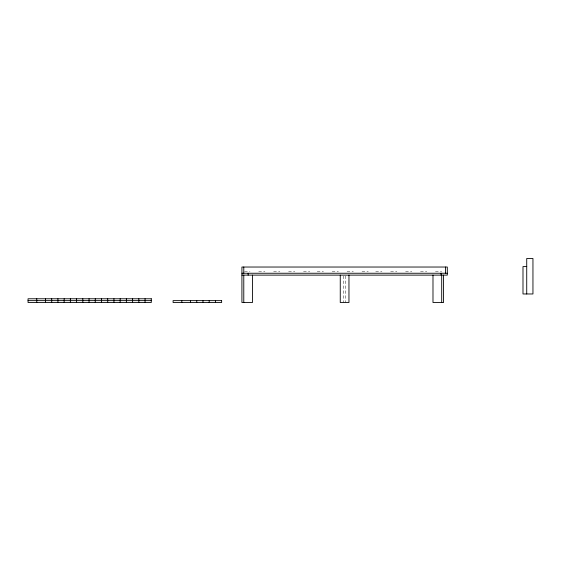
<?xml version="1.0" encoding="UTF-8"?>
<svg xmlns="http://www.w3.org/2000/svg" width="561" height="561" viewBox="0 0 561 561"><rect width="100%" height="100%" fill="white"/><g stroke="black" fill="none" stroke-linecap="round" stroke-linejoin="round"><path stroke-width="0.42" stroke-dasharray="2.81 2.1" d="M244.561 271.384L250.003 271.384M258.719 271.384L264.939 271.384M273.656 271.384L279.876 271.384M288.592 271.384L294.82 271.384M303.529 271.384L309.756 271.384M317.224 271.384L323.445 271.384M332.161 271.384L338.381 271.384M347.098 271.384L353.318 271.384M362.034 271.384L368.254 271.384M375.723 271.384L381.95 271.384M390.666 271.384L396.886 271.384M405.603 271.384L411.823 271.384M420.54 271.384L426.76 271.384M435.476 271.384L441.696 271.384M345.541 275.977L345.541 302.505M343.676 275.977L343.676 302.505"/><path stroke-width="0.84" d="M526.723 266.587L522.992 266.587L522.992 293.971L532.95 293.971L532.95 258.495L526.723 258.495L526.723 293.971M241.917 273.249L447.299 273.249M241.917 275.121L447.299 275.121L447.299 267.029L241.917 267.029L241.917 302.505L252.492 302.505L252.492 275.121M28.05 300.633L151.281 300.633M445.434 267.029L445.434 273.249M443.569 275.121L443.569 302.505L432.987 302.505L432.987 275.121M441.696 275.121L441.696 302.505M441.079 273.249L441.079 275.121M348.963 275.121L348.963 302.505L340.254 302.505L340.254 275.121M248.137 273.249L248.137 275.121M243.783 267.029L243.783 273.249M243.783 275.121L243.783 302.505M215.417 300.633L215.417 302.505M209.197 300.633L209.197 302.505M202.97 300.633L202.97 302.505M196.75 300.633L196.75 302.505M190.523 300.633L190.523 302.505M181.806 300.633L181.806 302.505M145.061 298.768L145.061 302.505M138.833 298.768L138.833 302.505M132.613 298.768L132.613 302.505M126.386 298.768L126.386 302.505M120.159 298.768L120.159 302.505M113.939 298.768L113.939 302.505M107.712 298.768L107.712 302.505M101.492 298.768L101.492 302.505M95.265 298.768L95.265 302.505M89.045 298.768L89.045 302.505M82.818 298.768L82.818 302.505M76.598 298.768L76.598 302.505M70.37 298.768L70.37 302.505M64.15 298.768L64.15 302.505M57.923 298.768L57.923 302.505M51.703 298.768L51.703 302.505M45.476 298.768L45.476 302.505M36.767 298.768L36.767 302.505M151.281 298.768L28.05 298.768L28.05 302.505L151.281 302.505L151.281 298.768M221.644 300.633L173.097 300.633L173.097 302.505L221.644 302.505L221.644 300.633"/></g></svg>
